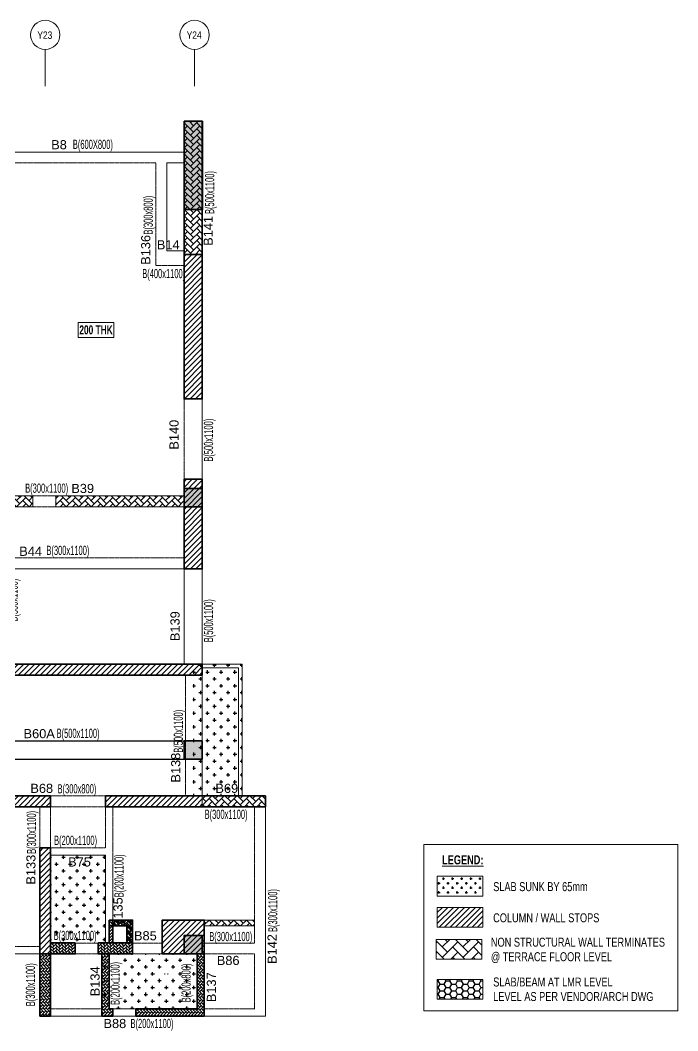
# Model space of a CAD drawing. Header units: millimetres. Extents: x -2 to 70668, y 80 to 28728.
# Drawn here: x 52697 to 70668, y 1099 to 28728 of the extents above; entities that cross this region are included whole.
import ezdxf
from ezdxf.enums import TextEntityAlignment as Align

# ---------------------------------------------------------------- set-up
doc = ezdxf.new("R2010")
doc.units = ezdxf.units.MM
doc.linetypes.add('Grid Line', pattern=[2222.5, 1270, -317.5, 317.5, -317.5])
doc.linetypes.add('HIDDEN', pattern=[0.375, 0.25, -0.125])
for name, color, linetype, lineweight in [('A-FLOR-IDEN', 11, 'Continuous', 9), ('A-GRIDS', 8, 'Continuous', 9), ('G-ANNO-TEXT', 231, 'Continuous', 9), ('S-BEAM', 7, 'Continuous', 18), ('S-BEAM-IDEN', 2, 'Continuous', 9), ('S-COL HATCH', 9, 'Continuous', 0), ('S-COLS', 5, 'Continuous', 35), ('S-GRIDS', 8, 'Continuous', 9), ('S-WALL', 4, 'Continuous', 18)]:
    doc.layers.add(name, color=color, linetype=linetype, lineweight=lineweight)
for name, color, linetype in [('Beam Nos', 7, 'Continuous'), ('changes', 7, 'Continuous'), ('HATCH', 8, 'Continuous'), ('SUNK SLAB', 8, 'Continuous')]:
    doc.layers.add(name, color=color, linetype=linetype)
doc.styles.add('Arial Narrow', font='ARIALN.TTF', dxfattribs={"height": 400})
doc.styles.add('SC-BBS1', font='SansSerif')
doc.styles.add('Swis721 LtCn BT', font='swisscl.ttf', dxfattribs={"width": 0.9, "height": 233.355162})
doc.styles.add('Swis721 LtCn BT_2', font='swisscl.ttf', dxfattribs={"height": 244.992296})
doc.styles.add('Swis721 LtCn BT_B', font='', dxfattribs={"width": 0.9, "height": 246.918336})
doc.styles.get('Swis721 LtCn BT_B').set_extended_font_data('Swis721 LtCn BT', bold=True)
pattern_1 = [(315, (-31091886.604, 20694843.886), (84.85281374, -1e-14), [180, -60]), (45, (-31091844.18, 20694801.46), (84.85281374, -2e-14), [180, -60])]
pattern_2 = [(45, (-31789947.45, 20738009.7), (0, 169.7056275), [360, -120]), (135, (-31789862.6, 20738094.55), (1e-14, 169.7056275), [360, -120])]
pattern_3 = [(45, (-31789947.46, 20505661.14), (-75.1300955, 75.1300955), [])]
pattern_4 = [(0, (-31349605.54, 21119657.02), (187.5, 187.5), [93.75, -281.25]), (90, (-31349558.66, 21119610.14), (-187.5, 187.5), [93.75, -281.25])]

# ---------------------------------------------------------------- blocks, each defined once
blk = doc.blocks.new('A$C6614787e')
at = {"layer": 'S-COL HATCH'}
h = blk.add_hatch(dxfattribs=at)
h.set_pattern_fill('AR-HBONE', color=256, scale=15)
h.set_pattern_definition([(45, (-31102020.92, 20625022.12), (0, 84.85281374), [180, -60]), (135, (-31101978.495, 20625064.55), (7e-15, 84.85281374), [180, -60])])
h.paths.add_polyline_path([(2600, 2625), (1960, 2625), (1960, 2000), (2120, 2000), (2120, 2466), (2600, 2466)])
h = blk.add_hatch(dxfattribs=at)
h.set_pattern_fill('AR-HBONE', color=256, scale=15)
h.set_pattern_definition([(45, (0, 0), (0, 84.8528), [180, -60]), (135, (42.426, 42.426), (7e-15, 84.8528), [180, -60])])
h.paths.add_polyline_path([(2600, 2466), (2500, 2466), (2500, 2000), (2600, 2000)])
h = blk.add_hatch(dxfattribs=at)
h.set_pattern_fill('AR-HBONE', color=256, scale=15)
h.set_pattern_definition([(45, (-31364182.66, 21103765.56), (0, 84.85281374), [180, -60]), (135, (-31364140.23, 21103807.99), (7e-15, 84.85281374), [180, -60])])
h.paths.add_polyline_path([(2900, 1700), (2900, 2000), (1960, 2000), (1960, 1700)])
h = blk.add_hatch(dxfattribs=at)
h.set_pattern_fill('AR-HBONE', color=256, scale=15)
h.set_pattern_definition([(45, (-31362782.653, 21103765.56), (0, 84.85281374), [180, -60]), (135, (-31362740.227, 21103807.99), (7e-15, 84.85281374), [180, -60])])
h.paths.add_polyline_path([(4200, 1700), (4200, 2000), (3530, 2000), (3530, 1700)])
h = blk.add_hatch(dxfattribs=at)
h.set_pattern_fill('AR-HBONE', color=256, scale=15, angle=-90)
h.set_pattern_definition(pattern_1)
edge = h.paths.add_edge_path()
edge.add_line((200, 1700), (200, 200))
edge.add_line((200, 200), (1870, 200))
edge.add_line((1870, 200), (1870, 0))
edge.add_line((1870, 0), (0, 0))
edge.add_line((0, 0), (0, 1700))
edge.add_line((0, 1700), (200, 1700))
h = blk.add_hatch(dxfattribs=at)
h.set_pattern_fill('AR-HBONE', color=256, scale=15, angle=-90)
h.set_pattern_definition(pattern_1)
h.paths.add_polyline_path([(2600, 200), (2500, 200), (2500, 0), (2800, 0), (2800, 1700), (2600, 1700)])
h = blk.add_hatch(dxfattribs=at)
h.set_pattern_fill('AR-HBONE', color=256, scale=15, angle=-90)
h.set_pattern_definition([(315, (21106265.21, 31371048.637), (84.85281374, -2e-14), [180, -60]), (45, (21106307.64, 31371006.21), (84.85281374, -2e-14), [180, -60])])
h.paths.add_polyline_path([(4200, 0), (4500, 0), (4500, 1700), (4200, 1700)])
at = {"layer": 'S-COLS', "elevation": 0}
for points in [[(2600, 2625), (1960, 2625), (1960, 2000), (2120, 2000), (2120, 2466), (2600, 2466), (2600, 2625)], [(200, 1700), (200, 200), (1870, 200), (1870, 0), (0, 0), (0, 1700), (200, 1700)]]:
    blk.add_lwpolyline(points, dxfattribs=at)
for points in [[(2600, 2466), (2500, 2466), (2500, 2000), (2600, 2000)], [(1960, 2000), (2900, 2000), (2900, 1700), (1960, 1700)], [(3530, 2000), (4200, 2000), (4200, 1700), (3530, 1700)], [(2600, 200), (2500, 200), (2500, 0), (2800, 0), (2800, 1700), (2600, 1700)], [(4500, 0), (4500, 1700), (4200, 1700), (4200, 0)]]:
    blk.add_lwpolyline(points, close=True, dxfattribs=at)
blk = doc.blocks.new('A$C535b99b2')
at = {"layer": 'HATCH'}
h = blk.add_hatch(color=256, dxfattribs=at)
h.dxf.hatch_style = 1
h.paths.add_polyline_path([(53100, 0), (53100, 500), (52600, 500), (52600, 0)])
at = {"layer": 'S-COLS', "elevation": 0}
blk.add_lwpolyline([(53100, 500), (52600, 500), (52600, 0), (53100, 0)], close=True, dxfattribs=at)
blk = doc.blocks.new('A$C33c92876')
at = {"layer": 'S-COL HATCH', "transparency": 33554687}
h = blk.add_hatch(color=256, dxfattribs=at)
h.dxf.hatch_style = 1
h.paths.add_polyline_path([(53100, 22766), (52600, 22766), (52600, 20350), (53100, 20350)])
at = {"layer": 'S-COLS'}
for p, q in [((52600, 22766), (52600, 22766)), ((52600, 20350, 0), (53100, 20350, 0))]:
    blk.add_line(p, q, dxfattribs=at)
at = {"layer": 'S-COLS', "elevation": 0}
for points in [[(52600, 22766), (52600, 20350), (53100, 20350), (53100, 22766)], [(53107, 22766), (53107, 20351), (52607, 20351), (52607, 22766)]]:
    blk.add_lwpolyline(points, close=True, dxfattribs=at)
at = {"layer": 'changes'}
for p in [(0, 12226), (0, 5325), (0, 0)]:
    blk.add_blockref('A$C535b99b2', p, dxfattribs=at)
blk = doc.blocks.new('Grid - Type 1 Structural-6743905-11TH FLOOR LVL')
at = {"layer": 'A-GRIDS'}
blk.add_circle((0, 0), 4, dxfattribs=at)
blk = doc.blocks.new('A$Cf2260b48')
at = {"layer": 'S-GRIDS', "linetype": 'Grid Line'}
for p, q in [((41010, 18003), (41010, 19003)), ((45092, 18003), (45092, 19003))]:
    blk.add_line(p, q, dxfattribs=at)
at = {"layer": 'A-GRIDS', "xscale": 99.99999999999991, "yscale": 99.99999999999991, "zscale": 99.99999999999991}
for p in [(41010, 19403), (45092, 19403)]:
    blk.add_blockref('Grid - Type 1 Structural-6743905-11TH FLOOR LVL', p, dxfattribs=at)
at = {"layer": 'A-GRIDS', "lineweight": 18, "char_height": 200, "width": 513.08, "attachment_point": 1, "style": 'Arial Narrow'}
for s, insert in [('Y23', (40795, 19495)), ('Y24', (44877, 19495))]:
    blk.add_mtext(s, dxfattribs=dict(at, insert=insert))

msp = doc.modelspace()

# ---------------------------------------------------------------- hatches: boundary and pattern name
at = {"layer": 'S-COL HATCH'}
h = msp.add_hatch(dxfattribs=at)
h.set_pattern_fill('AR-HBONE', color=256, scale=30)
h.set_pattern_definition([(45, (-31789947.46, 20505661.14), (0, 169.7056275), [360, -120]), (135, (-31789862.61, 20505745.99), (1e-14, 169.7056275), [360, -120])])
h.paths.add_polyline_path([(57674, 25965), (57174, 25965), (57174, 22326), (57674, 22326)])
h = msp.add_hatch(dxfattribs=at)
h.set_pattern_fill('AR-HBONE', color=256, scale=30)
h.set_pattern_definition(pattern_2)
h.paths.add_polyline_path([(52274, 15725), (53045, 15725), (53045, 15424), (52494, 15424), (52494, 15425), (52274, 15425)])
h = msp.add_hatch(dxfattribs=at)
h.set_pattern_fill('AR-HBONE', color=256, scale=30)
h.set_pattern_definition(pattern_2)
h.paths.add_polyline_path([(53665, 15725), (57173, 15725), (57173, 15426), (53665, 15426)])
h = msp.add_hatch(dxfattribs=at)
h.set_pattern_fill('AR-HBONE', color=256, scale=30)
h.set_pattern_definition(pattern_2)
h.paths.add_polyline_path([(59404, 7225), (59404, 7525), (57674, 7525), (57674, 7225)])
h = msp.add_hatch(dxfattribs=at)
h.set_pattern_fill('AR-HBONE', color=256, scale=30)
h.set_pattern_definition([(45, (-31789947.45, 20638291.7), (0, 169.7056275), [360, -120]), (135, (-31789862.6, 20638376.55), (1e-14, 169.7056275), [360, -120])])
h.paths.add_polyline_path([(55229, 4125), (55229, 3965), (55609, 3965), (55609, 3498), (55769, 3498), (55769, 4125)])
h.paths.add_polyline_path([(59104, 4125), (57729, 4125), (57729, 3965), (59104, 3965)])
at = {"layer": 'SUNK SLAB'}
h = msp.add_hatch(dxfattribs=at)
h.set_pattern_fill('ANSI31', color=8, scale=850, style=0)
h.set_pattern_definition(pattern_3)
h.paths.add_polyline_path([(57174, 22326), (57674, 22326), (57674, 18376), (57174, 18376)])
h = msp.add_hatch(dxfattribs=at)
h.set_pattern_fill('ANSI31', color=8, scale=850, style=0)
h.set_pattern_definition(pattern_3)
h.paths.add_polyline_path([(57674, 16176), (57174, 16176), (57174, 13725), (57674, 13725)])
h = msp.add_hatch(dxfattribs=at)
h.set_pattern_fill('ANSI31', color=8, scale=850, style=0)
h.set_pattern_definition(pattern_3)
h.paths.add_polyline_path([(51964, 11125), (51964, 10825), (57674, 10825), (57674, 11125)])
h = msp.add_hatch(dxfattribs=at)
h.set_pattern_fill('CROSS', color=8, scale=750, style=0)
h.set_pattern_definition(pattern_4)
h.paths.add_polyline_path([(57414, 11125), (58764, 11125), (58764, 7525), (57414, 7525)])
h = msp.add_hatch(dxfattribs=at)
h.set_pattern_fill('ANSI31', color=8, scale=850, style=0)
h.set_pattern_definition(pattern_3)
h.paths.add_polyline_path([(49879, 7525), (53529, 7525), (53529, 7225), (50179, 7225), (50179, 3200), (49879, 3200)])
h = msp.add_hatch(dxfattribs=at)
h.set_pattern_fill('ANSI31', color=8, scale=850, style=0)
h.set_pattern_definition(pattern_3)
h.paths.add_polyline_path([(55029, 7525), (57674, 7525), (57674, 7225), (55029, 7225)])
h = msp.add_hatch(dxfattribs=at)
h.set_pattern_fill('ANSI31', color=8, scale=850, style=0)
h.set_pattern_definition(pattern_3)
h.paths.add_polyline_path([(53229, 6098), (53529, 6098), (53529, 3200), (53229, 3200)])
h = msp.add_hatch(dxfattribs=at)
h.set_pattern_fill('CROSS', color=8, scale=750, style=0)
h.set_pattern_definition([(0, (-31349605.54, 21119657), (187.5, 187.5), [93.75, -281.25]), (90, (-31349558.66, 21119610.13), (-187.5, 187.5), [93.75, -281.25])])
h.paths.add_polyline_path([(53529, 5898), (55029, 5898), (55029, 3498), (53529, 3498)])
h.paths.add_polyline_path([(54908, 3456), (53510, 3456), (53510, 3983), (54908, 3983)], flags=9)
h = msp.add_hatch(dxfattribs=at)
h.set_pattern_fill('CROSS', color=8, scale=500, style=0)
h.set_pattern_definition([(0, (-24141.43, 19133.67), (125, 125), [62.5, -187.5]), (90, (-24110.18, 19102.42), (-125, 125), [62.5, -187.5])])
h.paths.add_polyline_path([(65345, 5322), (65345, 4781), (64095, 4781), (64095, 5322)], flags=0)
h = msp.add_hatch(dxfattribs=at)
h.set_pattern_fill('ANSI31', color=8, scale=850, style=0)
h.set_pattern_definition([(45, (-31294505.59, 20969484.53), (-75.1300955, 75.1300955), [])])
h.paths.add_polyline_path([(65345, 4471), (65345, 3930), (64095, 3930), (64095, 4471)], flags=0)
h = msp.add_hatch(dxfattribs=at)
h.set_pattern_fill('ANSI31', color=8, scale=850, style=0)
h.set_pattern_definition(pattern_3)
h.paths.add_polyline_path([(56579, 3200), (57729, 3200), (57729, 4125), (56579, 4125)])
h = msp.add_hatch(dxfattribs=at)
h.set_pattern_fill('AR-HBONE', color=8, scale=50, style=0)
h.set_pattern_definition([(45, (-31294539, 20967125.51), (0, 282.8427125), [600, -200]), (135, (-31294397.57, 20967266.94), (2e-14, 282.8427125), [600, -200])])
h.paths.add_polyline_path([(65311, 3597), (65311, 3056), (64062, 3056), (64062, 3597)], flags=0)
h = msp.add_hatch(dxfattribs=at)
h.set_pattern_fill('CROSS', color=8, scale=750, style=0)
h.set_pattern_definition(pattern_4)
h.paths.add_polyline_path([(57529, 1698), (57529, 3198), (55129, 3200), (55129, 1699)])
h.paths.add_polyline_path([(55708, 2937), (55644, 2366), (56621, 2366), (56686, 2937)], flags=16)
h.paths.add_polyline_path([(57516, 1829), (57516, 3102), (57529, 3102), (57529, 1829)], flags=16)
h.paths.add_polyline_path([(55521, 1822), (55521, 3095), (54994, 3095), (54994, 1822)])
h.paths.add_polyline_path([(55672, 2419), (56722, 2419), (56722, 2937), (55672, 2937)], flags=16)
h = msp.add_hatch(dxfattribs=at)
h.set_pattern_fill('HONEY', color=8, scale=850, style=0)
h.set_pattern_definition([(0, (-31789947.465, 20505661.14), (159.375, 92.01519915), [106.25, -212.5]), (120, (-31789947.465, 20505661.14), (-159.375, 92.01519915), [106.25, -212.5]), (60, (-31789947.465, 20505661.14), (4e-14, 184.0303983), [-212.5, 106.25])])
h.paths.add_polyline_path([(65345, 2501), (65345, 1960), (64095, 1960), (64095, 2501)], flags=0)

# ---------------------------------------------------------------- linework, layer by layer
at = {"layer": 'A-FLOR-IDEN', "color": 8, "flags": 128}
msp.add_lwpolyline([(55258, 20464), (55258, 20052), (54281, 20052), (54281, 20464)], close=True, dxfattribs=at)
at = {"layer": 'changes'}
for p, q in [((50279, 9025), (57674, 9025)), ((50279, 8525), (57674, 8525))]:
    msp.add_line(p, q, dxfattribs=at)
at = {"layer": 'G-ANNO-TEXT', "color": 7, "elevation": 0}
for points in [[(63726, 6192), (70668, 6192), (70668, 1642), (63726, 1642)], [(65345, 5322), (65345, 4781), (64095, 4781), (64095, 5322)], [(65345, 4471), (65345, 3930), (64095, 3930), (64095, 4471)], [(65345, 2501), (65345, 1960), (64095, 1960), (64095, 2501)]]:
    msp.add_lwpolyline(points, close=True, dxfattribs=at)
at = {"layer": 'G-ANNO-TEXT', "color": 7}
msp.add_lwpolyline([(65311, 3597), (65311, 3056), (64062, 3056), (64062, 3597)], close=True, dxfattribs=at)
at = {"layer": 'S-BEAM'}
for p, q in [((57174, 25125), (51774, 25125)), ((57174, 24825), (56704, 24825)), ((56704, 22425), (56704, 24825)), ((57174, 22425), (56704, 22425)), ((57674, 18376), (57674, 16176)), ((57174, 13725, 0), (52276, 13725, 0)), ((57174, 13725, 0), (57174, 11125)), ((57674, 13725), (57674, 11125)), ((58764, 7525), (58764, 11125)), ((57674, 7525), (57674, 10825)), ((59404, 7225), (59404, 1500)), ((55029, 5898), (53529, 5898)), ((55029, 5898), (55029, 3498)), ((55609, 3965), (55229, 3965)), ((55229, 3965), (55229, 3498)), ((55609, 3965), (55609, 3498)), ((57674, 3498), (59104, 3498)), ((53229, 3200), (49913, 3200)), ((53229, 3200), (53229, 1500)), ((53529, 3200), (53528, 1700)), ((53948, 3200), (53529, 3200)), ((54929, 3200), (54729, 3200)), ((54929, 3200), (54929, 1700)), ((57529, 3198), (55129, 3200)), ((55129, 3200), (55129, 1700)), ((57529, 3200), (57529, 1698)), ((57729, 3200), (57729, 1698)), ((57529, 1698), (55129, 1699)), ((53229, 1500), (59404, 1500))]:
    msp.add_line(p, q, dxfattribs=at)
at = {"layer": 'S-BEAM', "linetype": 'HIDDEN'}
for p, q in [((56404, 24825), (52274, 24825)), ((56404, 22025), (56404, 24825)), ((56404, 22325), (56404, 22325)), ((56404, 22025), (57174, 22025)), ((57174, 18376), (57174, 16176)), ((57174, 15725), (52274, 15725)), ((57174, 15426), (52274, 15424)), ((57175, 14025, 0), (52264, 14025, 0)), ((57214, 7525), (57214, 10825)), ((55029, 7525), (53529, 7525)), ((53229, 7225), (53229, 6098)), ((53529, 7225), (53529, 6098)), ((55029, 7225), (53529, 7225)), ((55029, 7225), (55029, 6098)), ((55229, 7225), (55229, 3965)), ((59104, 7225), (59104, 3498)), ((55029, 6098), (53529, 6098)), ((53229, 3400), (49913, 3400)), ((56604, 3498), (53529, 3498)), ((54729, 3200), (53879, 3200)), ((57523, 3198), (59104, 3198)), ((59104, 1698), (59104, 3198)), ((54929, 1699), (53529, 1700)), ((59106, 1698), (57729, 1698))]:
    msp.add_line(p, q, dxfattribs=at)
at = {"layer": 'S-BEAM', "color": 5, "elevation": 0}
for points in [[(53045, 15725), (52274, 15725), (52274, 15424), (53045, 15424)], [(53675, 15726), (57173, 15726), (57173, 15426), (53675, 15426)], [(55229, 4125), (55229, 3965), (55609, 3965), (55609, 3498), (55769, 3498), (55769, 4125)], [(59104, 4125), (57729, 4125), (57729, 3965), (59104, 3965)]]:
    msp.add_lwpolyline(points, close=True, dxfattribs=at)
at = {"layer": 'S-COL HATCH', "transparency": 33554687}
msp.add_line((57674, 7525), (57674, 7225), dxfattribs=at)
at = {"layer": 'S-COLS'}
for p, q in [((57174, 25965), (57174, 25965)), ((57174, 22326), (57674, 22326)), ((49879, 7525), (53529, 7525)), ((53529, 7525), (53529, 7225)), ((53529, 7225), (50179, 7225))]:
    msp.add_line(p, q, dxfattribs=at)
at = {"layer": 'S-COLS', "elevation": 0}
for points in [[(57174, 25965), (57174, 18376), (57674, 18376), (57674, 25965)], [(57674, 16176), (57174, 16176), (57174, 13725), (57674, 13725)], [(57674, 10825), (51964, 10825), (51964, 11125), (57674, 11125)], [(59404, 7525), (55029, 7525), (55029, 7225), (59404, 7225)], [(53529, 6098), (53229, 6098), (53229, 3200), (53529, 3200)], [(57729, 3200), (56579, 3200), (56579, 4125), (57729, 4125)]]:
    msp.add_lwpolyline(points, close=True, dxfattribs=at)
at = {"layer": 'S-WALL', "color": 7}
for p, q in [((58764, 11125), (57674, 11125)), ((58764, 7525), (58764, 11125)), ((57674, 11025), (58664, 11025)), ((58664, 11025), (58664, 7525))]:
    msp.add_line(p, q, dxfattribs=at)

# ---------------------------------------------------------------- block references
at = {"layer": 'changes'}
msp.add_blockref('A$C33c92876', (4574, 3200), dxfattribs=at)
at = {"layer": 'changes', "xscale": -1}
msp.add_blockref('A$C6614787e', (57729, 1500), dxfattribs=at)
at = {"layer": 'S-WALL'}
msp.add_blockref('A$Cf2260b48', (12370, 8925), dxfattribs=at)

# ---------------------------------------------------------------- texts
at = {"layer": 'A-FLOR-IDEN', "color": 1, "insert": (54769, 20386), "char_height": 246.9, "width": 1155, "attachment_point": 2, "line_spacing_factor": 0.964267, "style": 'Swis721 LtCn BT_B'}
msp.add_mtext('200 THK', dxfattribs=at)
at = {"layer": 'Beam Nos', "style": 'SC-BBS1'}
for s, p in [('B8', (53758, 25125)), ('B14', (56742, 22389)), ('B39', (54404, 15726)), ('B44', (52981, 14009)), ('B60A', (53216, 9023, 0)), ('B68', (53285, 7527)), ('B69', (58343, 7527)), ('B75', (54318, 5515, 0)), ('B85', (56118, 3497, 0)), ('B86', (58381, 2822, 0)), ('B88', (55284, 1098))]:
    msp.add_text(s, height=250, dxfattribs=at).set_placement(p, align=Align.BOTTOM_CENTER)
for s, p in [('B141', (58036, 22968)), ('B136', (56327, 22449)), ('B140', (57100, 17396)), ('B139', (57128, 12161)), ('B138', (57147, 8293)), ('B133', (53189, 5504)), ('B135', (55569, 4340)), ('B142', (59781, 3335)), ('B134', (54942, 2450)), ('B137', (58122, 2289))]:
    msp.add_text(s, height=250, rotation=90, dxfattribs=at).set_placement(p, align=Align.BOTTOM_CENTER)
at = {"layer": 'G-ANNO-TEXT', "color": 7, "char_height": 244.99, "attachment_point": 1, "line_spacing_factor": 0.971848, "style": 'Swis721 LtCn BT_2'}
for s, insert, width in [('\\fSwis721 LtCn BT|b1|i0|c0|p34|;\\LLEGEND:', (64227, 5895), 1299), ('SLAB SUNK BY 65mm', (65623, 5162), 3845.24), ('COLUMN / WALL STOPS', (65623, 4310), 3845.24), ('NON STRUCTURAL WALL TERMINATES \\P@ TERRACE FLOOR LEVEL', (65561, 3643), 5044.85), ('SLAB/BEAM AT LMR LEVEL\\PLEVEL AS PER VENDOR/ARCH DWG', (65623, 2555), 4403.4)]:
    msp.add_mtext(s, dxfattribs=dict(at, insert=insert, width=width))
at = {"layer": 'S-BEAM-IDEN', "style": 'Swis721 LtCn BT', "width": 0.8}
for s, p in [('B(600X800)', (54136, 25209)), ('B(400x1100)', (56032, 21676)), ('B(300x1100)', (52833, 15809, 0)), ('B(300x800)', (53718, 7590, 0)), ('B(300x1100)', (57736, 6893, 0)), ('B(200x1100)', (53623, 6181, 0)), ('B(300x1100)', (53610, 3581, 0)), ('B(300x1100)', (57865, 3551, 0)), ('B(200x1100)', (55712, 1174, 0))]:
    msp.add_text(s, height=250, dxfattribs=at).set_placement(p)
for s, rotation, p in [('B(500x1100)', 90, (57999, 23430)), ('B(300x800)', 90, (56320, 22868, 0)), ('B(500x1100)', 90, (57968, 16659, 0)), ('B(300x1100)', 360, (53413, 14109)), ('B(500x1100)', 90, (52631, 12285, 0)), ('B(500x1100)', 90, (57968, 11722, 0)), ('B(500x1100)', 90, (57142, 8701, 0)), ('B(500x1100)', 360, (53691, 9108, 0)), ('B(300x1100)', 90, (53130, 5936, 0)), ('B(200x1100)', 90, (55522, 4747, 0)), ('B(300x1100)', 90, (59724, 3799, 0)), ('B(300x1100)', 90, (53101, 1770, 0)), ('B(200x1100)', 90, (55415, 1806, 0)), ('B(200x800)', 90, (57356, 1876, 0))]:
    msp.add_text(s, height=250, rotation=rotation, dxfattribs=at).set_placement(p)

doc.saveas('drawing.dxf')
